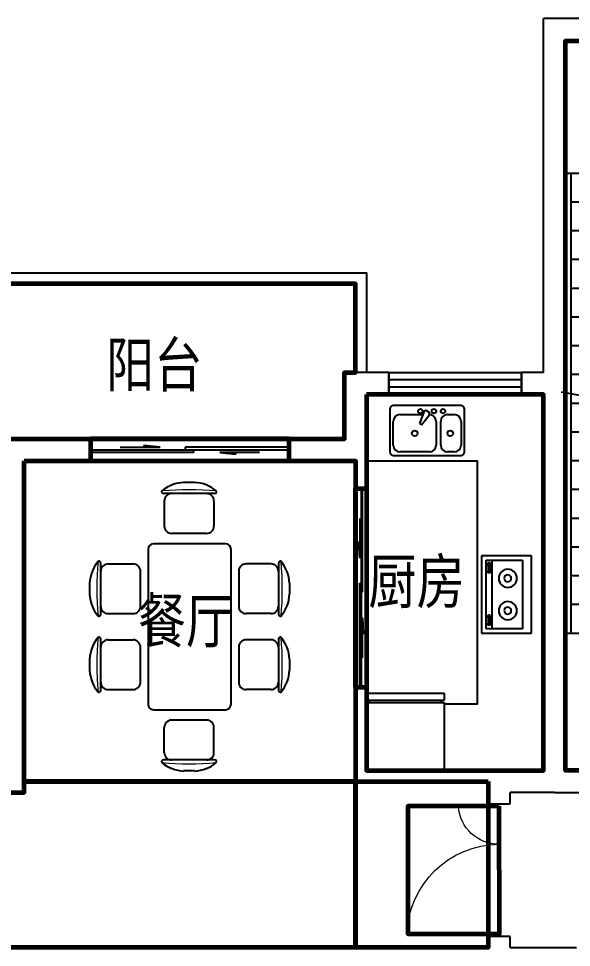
# Model space of a CAD drawing. Extents: x 4718159 to 4750259, y -1162956 to -1143856.
# Drawn here: x 4725709 to 4730712, y -1152256 to -1143856 of the extents above; entities that cross this region are included whole.
import ezdxf

# ---------------------------------------------------------------- set-up
doc = ezdxf.new("R2010")
doc.units = 0
doc.header["$MEASUREMENT"] = 0
doc.layers.get('0').update_dxf_attribs({"linetype": 'CONTINUOUS'})
for name, color, linetype in [('0-栏杆', 165, 'CONTINUOUS'), ('BALCONY', 153, 'CONTINUOUS'), ('BATH', 8, 'CONTINUOUS'), ('F', 8, 'CONTINUOUS'), ('F1', 8, 'CONTINUOUS'), ('STAIR', 3, 'CONTINUOUS'), ('text', 75, 'CONTINUOUS'), ('WALL', 2, 'CONTINUOUS'), ('WINDOW', 4, 'CONTINUOUS'), ('家具', 8, 'CONTINUOUS')]:
    doc.layers.add(name, color=color, linetype=linetype)
for name, color, linetype, lineweight in [('GT_厨房', 4, 'CONTINUOUS', 60), ('GT_楼梯', 130, 'CONTINUOUS', 60), ('GT_玄关', 40, 'CONTINUOUS', 60), ('GT_过道', 30, 'CONTINUOUS', 60), ('GT_门', 245, 'CONTINUOUS', 60), ('GT_阳台', 6, 'CONTINUOUS', 60), ('GT_餐厅', 3, 'CONTINUOUS', 60)]:
    doc.layers.add(name, color=color, linetype=linetype, lineweight=lineweight)
doc.styles.add('DIM_FONT', font='SIMPLEX.shx', dxfattribs={"width": 0.8})
doc.styles.add('黑体', font='simhei.ttf')

# ---------------------------------------------------------------- blocks, each defined once
blk = doc.blocks.new('_ARROW')
blk.add_solid([(0, 0), (-1, 0.1), (-1, -0.1)])
blk = doc.blocks.new('111')
at = {"layer": 'STAIR'}
for p, q in [((50, 0), (0, 0)), ((50, -4160), (50, 0)), ((1190, 0), (50, 0)), ((1190, 0), (1310, 0)), ((1310, 0), (2450, 0)), ((2450, 0), (2500, 0)), ((2450, -4160), (2450, 0)), ((1190, -260), (50, -260)), ((1310, -260), (2450, -260)), ((1190, -520), (50, -520)), ((1310, -520), (2450, -520)), ((1190, -780), (50, -780)), ((1310, -780), (2450, -780)), ((1190, -1040), (50, -1040)), ((1310, -1040), (2450, -1040)), ((1190, -1300), (50, -1300)), ((1310, -1300), (2450, -1300)), ((1190, -1560), (50, -1560)), ((1310, -1560), (2450, -1560)), ((1190, -1820), (50, -1820)), ((1310, -1820), (2450, -1820)), ((-40.4, -1976.1), (522.4, -2080)), ((559.7, -2208.9), (603.2, -1972.9)), ((603.2, -1972.9), (640.4, -2101.8)), ((1294.3, -1976.1), (1857.1, -2080)), ((1894.4, -2208.9), (1937.9, -1972.9)), ((1937.9, -1972.9), (1975.1, -2101.8)), ((1190, -2080), (50, -2080)), ((522.4, -2080), (559.7, -2208.9)), ((1310, -2080), (2450, -2080)), ((1857.1, -2080), (1894.4, -2208.9)), ((640.4, -2101.8), (1203.3, -2205.7)), ((1975.1, -2101.8), (2538, -2205.7)), ((1190, -2340), (50, -2340)), ((1310, -2340), (2450, -2340)), ((1190, -2600), (50, -2600)), ((1310, -2600), (2450, -2600)), ((1190, -2860), (50, -2860)), ((1310, -2860), (2450, -2860)), ((1190, -3120), (50, -3120)), ((1310, -3120), (2450, -3120)), ((1190, -3380), (50, -3380)), ((1310, -3380), (2450, -3380)), ((1190, -3640), (50, -3640)), ((1310, -3640), (2450, -3640)), ((1190, -3900), (50, -3900)), ((1310, -3900), (2450, -3900)), ((50, -4160), (0, -4160)), ((1190, -4160), (50, -4160)), ((1310, -4160), (2450, -4160)), ((2450, -4160), (2500, -4160))]:
    blk.add_line(p, q, dxfattribs=at)
for points in [[(600, -1560), (600, 202.6)], [(1900, -1560), (1900, 202.6)], [(600, -2340), (600, -4293.8)], [(1900, -2340), (1900, -4293.8)]]:
    blk.add_lwpolyline(points, dxfattribs=at)
at = {"layer": 'WALL'}
for p, q in [((1190, -4160), (1190, 0)), ((1310, -4160), (1310, 0)), ((1190, -4160), (1310, -4160))]:
    blk.add_line(p, q, dxfattribs=at)
at = {"layer": 'STAIR', "yscale": 400, "zscale": 400}
for p, xscale, rotation in [((600, -1560), 400, 270), ((1900, -1560), -400, 90), ((600, -2340), 400, 90), ((1900, -2340), -400, 270)]:
    blk.add_blockref('_ARROW', p, dxfattribs=dict(at, xscale=xscale, rotation=rotation))
blk = doc.blocks.new('dwaddddd')
at = {"layer": 'F'}
for p, q in [((803947.5, 162671.8), (804046.6, 162671.8)), ((804634.3, 162671.8), (804733.4, 162671.8)), ((803767.1, 162571.8), (804227.1, 162571.8)), ((804453.9, 162571.8), (804913.9, 162571.8)), ((803772.1, 162504.3), (803772.1, 162279.3)), ((804222.1, 162504.3), (804222.1, 162279.3)), ((804458.9, 162504.3), (804458.9, 162279.3)), ((804908.9, 162504.3), (804908.9, 162279.3)), ((803839.6, 162211.8), (804154.6, 162211.8)), ((804526.4, 162211.8), (804841.4, 162211.8)), ((805040.5, 162142.6), (803640.5, 162142.6)), ((803590.5, 162092.6), (803590.5, 161442.6)), ((805090.5, 161442.6), (805090.5, 162092.6)), ((803135.9, 161993.2), (803135.9, 161533.2)), ((803203.4, 161988.2), (803428.4, 161988.2)), ((805477.5, 161988.2), (805252.5, 161988.2)), ((805545, 161993.2), (805545, 161533.2)), ((803495.9, 161920.7), (803495.9, 161605.7)), ((805185, 161920.7), (805185, 161605.7)), ((803035.9, 161812.8), (803035.9, 161713.6)), ((805645, 161812.8), (805645, 161713.6)), ((803203.4, 161538.2), (803428.4, 161538.2)), ((805477.5, 161538.2), (805252.5, 161538.2)), ((803640.5, 161392.6), (805040.5, 161392.6)), ((804154.6, 161323.3), (803839.6, 161323.3)), ((804841.4, 161323.3), (804526.4, 161323.3)), ((803772.1, 161030.8), (803772.1, 161255.8)), ((804222.1, 161030.8), (804222.1, 161255.8)), ((804458.9, 161030.8), (804458.9, 161255.8)), ((804908.9, 161030.8), (804908.9, 161255.8)), ((804227.1, 160963.3), (803767.1, 160963.3)), ((804913.9, 160963.3), (804453.9, 160963.3)), ((804046.6, 160863.3), (803947.5, 160863.3)), ((804733.4, 160863.3), (804634.3, 160863.3))]:
    blk.add_line(p, q, dxfattribs=at)
for centre, radius, start, end in [((803957.2, 162356.4), 315.6, 91.76514, 130.72654), ((804036.9, 162356.4), 315.6, 49.27346, 88.23486), ((804644, 162356.4), 315.6, 91.76514, 130.72654), ((804723.7, 162356.4), 315.6, 49.27346, 88.23486), ((803757.8, 162588), 10, 130.72654, 202.66999), ((803767.1, 162591.8), 20, 202.66999, 270), ((803839.6, 162504.3), 67.5, 90, 180), ((804154.6, 162504.3), 67.5, 0, 90), ((804227.1, 162591.8), 20, 270, 337.33001), ((804236.3, 162588), 10, 337.33001, 49.27346), ((804444.7, 162588), 10, 130.72654, 202.66999), ((804453.9, 162591.8), 20, 202.66999, 270), ((804526.4, 162504.3), 67.5, 90, 180), ((804841.4, 162504.3), 67.5, 0, 90), ((804913.9, 162591.8), 20, 270, 337.33001), ((804923.1, 162588), 10, 337.33001, 49.27346), ((803839.6, 162279.3), 67.5, 180, 270), ((804154.6, 162279.3), 67.5, 270, 0), ((804526.4, 162279.3), 67.5, 180, 270), ((804841.4, 162279.3), 67.5, 270, 0), ((803640.5, 162092.6), 50, 90, 180), ((805040.5, 162092.6), 50, 0, 90), ((803351.4, 161803.1), 315.6, 139.27346, 178.23486), ((803119.8, 162002.4), 10, 67.33001, 139.27346), ((803115.9, 161993.2), 20, 360, 67.33001), ((803203.4, 161920.7), 67.5, 90, 180), ((803428.4, 161920.7), 67.5, 360, 90), ((805252.5, 161920.7), 67.5, 90, 180), ((805477.5, 161920.7), 67.5, 0, 90), ((805565, 161993.2), 20, 112.66999, 180), ((805561.2, 162002.4), 10, 40.72654, 112.66999), ((805329.6, 161803.1), 315.6, 1.76514, 40.72654), ((803351.4, 161723.4), 315.6, 181.76514, 220.72654), ((805329.6, 161723.4), 315.6, 319.27346, 358.23486), ((803115.9, 161533.2), 20, 292.66999, 360), ((803203.4, 161605.7), 67.5, 180, 270), ((803428.4, 161605.7), 67.5, 270, 360), ((805252.5, 161605.7), 67.5, 180, 270), ((805477.5, 161605.7), 67.5, 270, 0), ((805565, 161533.2), 20, 180, 247.33001), ((803119.8, 161524), 10, 220.72654, 292.66999), ((805561.2, 161524), 10, 247.33001, 319.27346), ((803640.5, 161442.6), 50, 180, 270), ((805040.5, 161442.6), 50, 270, 0), ((803839.6, 161255.8), 67.5, 90, 180), ((804154.6, 161255.8), 67.5, 0, 90), ((804526.4, 161255.8), 67.5, 90, 180), ((804841.4, 161255.8), 67.5, 0, 90), ((803839.6, 161030.8), 67.5, 180, 270), ((804154.6, 161030.8), 67.5, 270, 0), ((804526.4, 161030.8), 67.5, 180, 270), ((804841.4, 161030.8), 67.5, 270, 0), ((803757.8, 160947.2), 10, 157.33001, 229.27346), ((803767.1, 160943.3), 20, 90, 157.33001), ((804227.1, 160943.3), 20, 22.66999, 90), ((804236.3, 160947.2), 10, 310.72654, 22.66999), ((804444.7, 160947.2), 10, 157.33001, 229.27346), ((804453.9, 160943.3), 20, 90, 157.33001), ((804913.9, 160943.3), 20, 22.66999, 90), ((804923.1, 160947.2), 10, 310.72654, 22.66999), ((803957.2, 161178.7), 315.6, 229.27346, 268.23486), ((804036.9, 161178.7), 315.6, 271.76514, 310.72654), ((804644, 161178.7), 315.6, 229.27346, 268.23486), ((804723.7, 161178.7), 315.6, 271.76514, 310.72654)]:
    blk.add_arc(centre, radius, start, end, dxfattribs=at)
at = {"layer": 'F', "lineweight": 13}
for centre, start, end in [((803997.1, 159894), 84.8023, 95.1977), ((804683.9, 159894), 84.8023, 95.1977), ((805813.8, 161763.2), 174.8023, 185.1977), ((802867.2, 161763.2), 354.8023, 5.1977), ((803997.1, 163641.1), 264.8023, 275.1977), ((804683.9, 163641.1), 264.8023, 275.1977)]:
    blk.add_arc(centre, 2712.7, start, end, dxfattribs=at)
blk = doc.blocks.new('A$C179D235A')
at = {"layer": 'BATH'}
for p, q in [((0, 0), (0, 450)), ((0, 450), (700, 450)), ((700, 450), (700, 0)), ((40, 370.4), (40, 40)), ((660, 370.4), (40, 370.4)), ((660, 40), (660, 370.4)), ((40, 95.7), (660, 95.7)), ((40, 40), (660, 40)), ((71.2, 73.5), (71.3, 61.8)), ((146.3, 64), (81.7, 64)), ((81.7, 64), (81.7, 47.4)), ((81.7, 47.4), (146.3, 47.4)), ((146.3, 47.4), (146.3, 64)), ((163, 72.3), (163, 61.8)), ((544.2, 73.5), (544.3, 61.8)), ((554.7, 64), (554.7, 47.4)), ((619.3, 64), (554.7, 64)), ((554.7, 47.4), (619.3, 47.4)), ((619.3, 47.4), (619.3, 64)), ((636, 72.3), (636, 61.8)), ((700, 0), (0, 0))]:
    blk.add_line(p, q, dxfattribs=at)
for centre, radius in [((203.7, 237), 82.5), ((203.7, 237), 31.6), ((496.3, 237), 82.5), ((496.3, 237), 31.6)]:
    blk.add_circle(centre, radius, dxfattribs=at)
for centre, radius, start, end in [((117.2, -93.3), 177.5, 90, 96.09827), ((117.2, -93.3), 177.5, 83.90173, 90), ((590.1, -93.3), 177.5, 90, 96.09827), ((590.1, -93.3), 177.5, 83.90173, 90), ((75.4, 72.3), 4.03, 121.91056, 180), ((75.4, 72.3), 4.03, 180, 197.94544), ((75.4, 61.8), 4.03, 121.91056, 180), ((75.4, 61.8), 4.03, 180, 238.08944), ((95.1, 40.7), 41.3, 104.46313, 121.91056), ((95.1, 30.1), 41.3, 104.46313, 121.91056), ((95.1, 93.4), 41.3, 238.08944, 251.08449), ((108.3, -10.7), 94.4, 96.09827, 104.46313), ((108.3, -21.3), 94.4, 96.09827, 104.46313), ((117.2, -103.9), 177.5, 90, 96.09827), ((117.2, -103.9), 177.5, 83.90173, 90), ((126, -10.7), 94.4, 75.53687, 83.90173), ((126, -21.3), 94.4, 75.53687, 83.90173), ((126, 144.8), 94.4, 282.46105, 284.46313), ((139.2, 40.7), 41.3, 58.08944, 75.53687), ((139.2, 30.1), 41.3, 58.08944, 75.53687), ((139.2, 93.4), 41.3, 284.46313, 301.91056), ((158.9, 72.3), 4.03, 0, 58.08944), ((158.9, 61.8), 4.03, 360, 58.08944), ((158.9, 61.8), 4.03, 301.91056, 360), ((548.4, 72.3), 4.03, 121.91056, 180), ((548.4, 72.3), 4.03, 180, 197.94544), ((548.4, 61.8), 4.03, 121.91056, 180), ((548.4, 61.8), 4.03, 180, 238.08944), ((568.1, 40.7), 41.3, 104.46313, 121.91056), ((568.1, 30.1), 41.3, 104.46313, 121.91056), ((568.1, 93.4), 41.3, 238.08944, 251.08449), ((581.3, -10.7), 94.4, 96.09827, 104.46313), ((581.3, -21.3), 94.4, 96.09827, 104.46313), ((590.1, -103.9), 177.5, 90, 96.09827), ((590.1, -103.9), 177.5, 83.90173, 90), ((599, -10.7), 94.4, 75.53687, 83.90173), ((599, -21.3), 94.4, 75.53687, 83.90173), ((599, 144.8), 94.4, 282.46105, 284.46313), ((612.2, 40.7), 41.3, 58.08944, 75.53687), ((612.2, 30.1), 41.3, 58.08944, 75.53687), ((612.2, 93.4), 41.3, 284.46313, 301.91056), ((631.9, 72.3), 4.03, 0, 58.08944), ((631.9, 61.8), 4.03, 0, 58.08944), ((631.9, 61.8), 4.03, 301.91056, 360)]:
    blk.add_arc(centre, radius, start, end, dxfattribs=at)
blk = doc.blocks.new('A$C20217E62')
at = {"layer": 'F1'}
for p, q in [((644.3, 450), (30.7, 450)), ((0, 419.3), (0, 30.7)), ((92, 368.2), (297.5, 368.2)), ((306.1, 391.1), (267.3, 287.5)), ((285, 277.2), (355.3, 362.7)), ((335.5, 401.6), (349.8, 393.4)), ((521.6, 368.2), (583, 368.2)), ((675, 30.7), (675, 419.3)), ((30.7, 92), (30.7, 306.8)), ((267.3, 287.5), (285, 277.2)), ((419.3, 306.8), (419.3, 92)), ((460.2, 92), (460.2, 306.8)), ((644.3, 306.8), (644.3, 92)), ((30.7, 0), (644.3, 0)), ((358, 30.7), (92, 30.7)), ((583, 30.7), (521.6, 30.7))]:
    blk.add_line(p, q, dxfattribs=at)
for centre, radius in [((276.1, 398.9), 20.5), ((398.9, 398.9), 20.5), ((480.7, 398.9), 20.5), ((225, 199.4), 25.6), ((547.2, 199.4), 25.6)]:
    blk.add_circle(centre, radius, dxfattribs=at)
for centre, radius, start, end in [((30.7, 419.3), 30.7, 90, 180), ((644.3, 419.3), 30.7, 360, 90), ((92, 306.8), 61.4, 90, 180), ((325.2, 383.9), 20.5, 60, 159.46232), ((339.5, 375.7), 20.5, 320.53768, 60), ((358, 306.8), 61.4, 360, 90), ((521.6, 306.8), 61.4, 90, 180), ((583, 306.8), 61.4, 360, 90), ((92, 92), 61.4, 180, 270), ((358, 92), 61.4, 270, 360), ((521.6, 92), 61.4, 180, 270), ((583, 92), 61.4, 270, 360), ((30.7, 30.7), 30.7, 180, 270), ((644.3, 30.7), 30.7, 270, 360)]:
    blk.add_arc(centre, radius, start, end, dxfattribs=at)
blk = doc.blocks.new('_E10NWL')
for p, q in [((-275, 0), (275, 0)), ((-275, -482), (-275, 0)), ((275, 0), (275, -482)), ((275, -482), (-275, -482)), ((-275, -550), (-275, -499.1)), ((275, -499.1), (-275, -499.1)), ((-256.6, -482), (-256.6, -499.1)), ((256.6, -482), (256.6, -499.1)), ((275, -499.1), (275, -550)), ((275, -550), (-275, -550))]:
    blk.add_line(p, q)
at = {"style": 'DIM_FONT', "width": 0.8, "flags": 9}
for tag in ['YSIZE', 'XSIZE']:
    blk.add_attdef(tag, (0, 0), '', height=0.5, dxfattribs=at)
blk = doc.blocks.new('$DorLib2D$00000025')
at = {"const_width": 0.02}
for points in [[(0.481, -0.0014), (0.481, 0.6906)], [(-0.481, 0.0014), (-0.481, 0.3084)]]:
    blk.add_lwpolyline(points, dxfattribs=at)
at = {"lineweight": 13}
for centre, radius, start, end in [((0.5046, -0.0019), 0.6987, 91.93969, 179.72377), ((-0.5008, 0.0026), 0.3067, 359.78987, 85.75083)]:
    blk.add_arc(centre, radius, start, end, dxfattribs=at)
blk = doc.blocks.new('$WINLIB2D$00000001')
for p, q in [((-0.5, 0.5), (0.5, 0.5)), ((-0.5, 0.5), (-0.5, -0.5)), ((0.5, -0.5), (0.5, 0.5)), ((0.5, 0.1667), (-0.5, 0.1667)), ((0.5, -0.1667), (-0.5, -0.1667)), ((-0.5, -0.5), (0.5, -0.5))]:
    blk.add_line(p, q)
blk = doc.blocks.new('$DorLib2D$00000131')
at = {"color": 0, "linetype": 'Continuous'}
for p, q in [((0.15, 0.125), (0.2319, 0.1973)), ((0.2319, 0.1973), (0.2319, 0.125)), ((-0.5, 0.125), (-0.5, 0)), ((0.0192, 0.125), (-0.5, 0.125)), ((0.0192, 0), (0.0192, 0.125)), ((0.35, 0.125), (0.15, 0.125)), ((-0.5, 0), (0.0192, 0)), ((-0.024, 0), (0.5, 0)), ((-0.024, -0.125), (-0.024, 0)), ((0.5, 0), (0.5, -0.125)), ((-0.35, -0.125), (-0.15, -0.125)), ((-0.2319, -0.1973), (-0.2319, -0.125)), ((-0.15, -0.125), (-0.2319, -0.1973)), ((0.5, -0.125), (-0.024, -0.125))]:
    blk.add_line(p, q, dxfattribs=at)

msp = doc.modelspace()

# ---------------------------------------------------------------- linework, layer by layer
at = {"layer": '0-栏杆'}
for points in [[(4724858.8, -1146156.2), (4728858.8, -1146156.2), (4728858.8, -1147056.2)], [(4724858.8, -1146256.2), (4728758.8, -1146256.2), (4728758.8, -1147056.2)]]:
    msp.add_lwpolyline(points, dxfattribs=at)
at = {"layer": 'BATH'}
msp.add_lwpolyline([(4728858.8, -1147856.2), (4729858.8, -1147856.2), (4729858.8, -1150056.2), (4729558.8, -1150056.2)], dxfattribs=at)
at = {"layer": 'GT_厨房'}
msp.add_lwpolyline([(4728858.8, -1147256.2), (4728858.8, -1150656.2), (4730458.8, -1150656.2), (4730458.8, -1147256.2), (4728858.8, -1147256.2)], dxfattribs=at)
at = {"layer": 'GT_楼梯'}
msp.add_lwpolyline([(4735458.8, -1145256.2), (4733158.8, -1145256.2), (4733158.8, -1150656.2), (4730658.8, -1150656.2), (4730658.8, -1144056.2), (4735458.8, -1144056.2), (4735458.8, -1145256.2)], dxfattribs=at)
at = {"layer": 'GT_玄关'}
msp.add_lwpolyline([(4729958.8, -1150756.2), (4729958.8, -1152256.2), (4728758.8, -1152256.2), (4728758.8, -1150756.2), (4729958.8, -1150756.2)], dxfattribs=at)
at = {"layer": 'GT_过道'}
msp.add_lwpolyline([(4728758.8, -1150756.2), (4728758.8, -1152256.2), (4721858.8, -1152256.2), (4721858.8, -1150756.2), (4720658.8, -1150756.2), (4720658.8, -1148456.2), (4722958.8, -1148456.2), (4722958.8, -1150856.2), (4725758.8, -1150856.2), (4725758.8, -1150756.2), (4728758.8, -1150756.2)], dxfattribs=at)
at = {"layer": 'GT_门'}
for points in [[(4726358.8, -1147656.2), (4726358.8, -1147856.2), (4728158.8, -1147856.2), (4728158.8, -1147656.2), (4726358.8, -1147656.2)], [(4728758.8, -1148106.2), (4728858.8, -1148106.2), (4728858.8, -1149906.2), (4728758.8, -1149906.2), (4728758.8, -1148106.2)], [(4730057.1, -1150979.1), (4729230.1, -1150979.1), (4729230.1, -1152133.4), (4730060.6, -1152133.4), (4730057.1, -1150979.1)]]:
    msp.add_lwpolyline(points, dxfattribs=at)
at = {"layer": 'GT_阳台'}
msp.add_lwpolyline([(4724858.8, -1146256.2), (4724858.8, -1147656.2), (4728658.8, -1147656.2), (4728658.8, -1147056.2), (4728758.8, -1147056.2), (4728758.8, -1146256.2), (4724858.8, -1146256.2)], dxfattribs=at)
at = {"layer": 'GT_餐厅'}
msp.add_lwpolyline([(4725758.8, -1147856.2), (4728758.8, -1147856.2), (4728758.8, -1150756.2), (4725758.8, -1150756.2), (4725758.8, -1147856.2)], dxfattribs=at)
at = {"layer": 'WALL'}
for p, q in [((4731158.8, -1143856.2), (4730458.8, -1143856.2)), ((4730458.8, -1147056.2), (4730458.8, -1143856.2)), ((4730658.8, -1144056.2), (4731158.8, -1144056.2)), ((4730658.8, -1147156.2), (4730658.8, -1144056.2)), ((4729058.8, -1147056.2), (4728658.8, -1147056.2)), ((4728658.8, -1147056.2), (4728658.8, -1147656.2)), ((4729058.8, -1147256.2), (4729058.8, -1147056.2)), ((4730458.8, -1147056.2), (4730258.8, -1147056.2)), ((4730258.8, -1147056.2), (4730258.8, -1147256.2)), ((4730658.8, -1150656.2), (4730658.8, -1147156.2)), ((4728858.8, -1147256.2), (4729058.8, -1147256.2)), ((4728858.8, -1147256.2), (4728858.8, -1147756.2)), ((4730258.8, -1147256.2), (4730458.8, -1147256.2)), ((4730458.8, -1150656.2), (4730458.8, -1147256.2)), ((4725758.8, -1147656.2), (4725658.8, -1147656.2)), ((4726358.8, -1147656.2), (4725758.8, -1147656.2)), ((4726358.8, -1147856.2), (4726358.8, -1147656.2)), ((4728658.8, -1147656.2), (4728158.8, -1147656.2)), ((4728158.8, -1147656.2), (4728158.8, -1147856.2)), ((4728858.8, -1148106.2), (4728858.8, -1147756.2)), ((4725758.8, -1147856.2), (4725758.8, -1149856.2)), ((4725758.8, -1147856.2), (4726358.8, -1147856.2)), ((4728158.8, -1147856.2), (4728758.8, -1147856.2)), ((4728758.8, -1147856.2), (4728758.8, -1148106.2)), ((4728758.8, -1148106.2), (4728858.8, -1148106.2)), ((4725758.8, -1149856.2), (4725758.8, -1150856.2)), ((4728858.8, -1149906.2), (4728758.8, -1149906.2)), ((4728758.8, -1149906.2), (4728758.8, -1150756.2)), ((4728858.8, -1150656.2), (4728858.8, -1149906.2)), ((4730058.8, -1150656.2), (4728858.8, -1150656.2)), ((4730458.8, -1150656.2), (4730058.8, -1150656.2)), ((4732067.7, -1150656.2), (4730658.8, -1150656.2)), ((4729958.8, -1150756.2), (4728758.8, -1150756.2)), ((4729958.8, -1150756.2), (4729958.8, -1150956.2)), ((4725074.2, -1150856.2), (4725758.8, -1150856.2)), ((4730158.8, -1150956.2), (4730158.8, -1150856.2)), ((4730558.8, -1150856.2), (4730158.8, -1150856.2)), ((4730558.8, -1150856.2), (4732067.7, -1150856.2)), ((4729958.8, -1150956.2), (4730158.8, -1150956.2)), ((4730158.8, -1152156.2), (4729958.8, -1152156.2)), ((4729958.8, -1152156.2), (4729958.8, -1152256.2)), ((4730158.8, -1152256.2), (4730158.8, -1152156.2)), ((4725658.8, -1152256.2), (4729558.8, -1152256.2)), ((4729558.8, -1152256.2), (4729958.8, -1152256.2)), ((4730158.8, -1152256.2), (4730758.8, -1152256.2))]:
    msp.add_line(p, q, dxfattribs=at)

# ---------------------------------------------------------------- block references
at = {"rotation": 270}
msp.add_blockref('dwaddddd', (4565489, -345015.7), dxfattribs=at)
at = {"layer": 'BALCONY'}
msp.add_blockref('111', (4730658.8, -1145256.2), dxfattribs=at)
at = {"layer": 'BATH', "xscale": -1, "rotation": 270}
msp.add_blockref('A$C179D235A', (4729899, -1149414.2), dxfattribs=at)
at = {"layer": 'F1', "extrusion": (0, 0, -1), "xscale": -1, "zscale": -1}
msp.add_blockref('A$C20217E62', (-4729068.7, -1147806.2), dxfattribs=at)
at = {"layer": 'WINDOW'}
for name, p, xscale, yscale, zscale, rotation in [('$WINLIB2D$00000001', (4729658.8, -1147156.2), -1200, -200, -1200, 180), ('$DorLib2D$00000131', (4727258.8, -1147756.2), -1800, 200, -1800, 180), ('$DorLib2D$00000131', (4728808.8, -1149006.2), 1800, 100, 1800, 270), ('$DorLib2D$00000025', (4730058.8, -1151556.2), -1200, 1200, -1200, 90)]:
    msp.add_blockref(name, p, dxfattribs=dict(at, xscale=xscale, yscale=yscale, zscale=zscale, rotation=rotation))
at = {"layer": '家具', "extrusion": (0, 0, -1), "xscale": -1.272727265954014, "yscale": 1.272727273404598, "zscale": -1.27272727272727, "rotation": 180}
msp.add_blockref('_E10NWL', (-4729208.8, -1150656.2), dxfattribs=at)

# ---------------------------------------------------------------- texts
at = {"layer": 'text', "color": 0, "style": '黑体', "width": 0.8}
for s, p in [('阳台', (4726500.1, -1147185.7)), ('厨房', (4728874.2, -1149145.2)), ('餐厅', (4726787.1, -1149501.5))]:
    msp.add_text(s, height=400, dxfattribs=at).set_placement(p)

doc.saveas('drawing.dxf')
